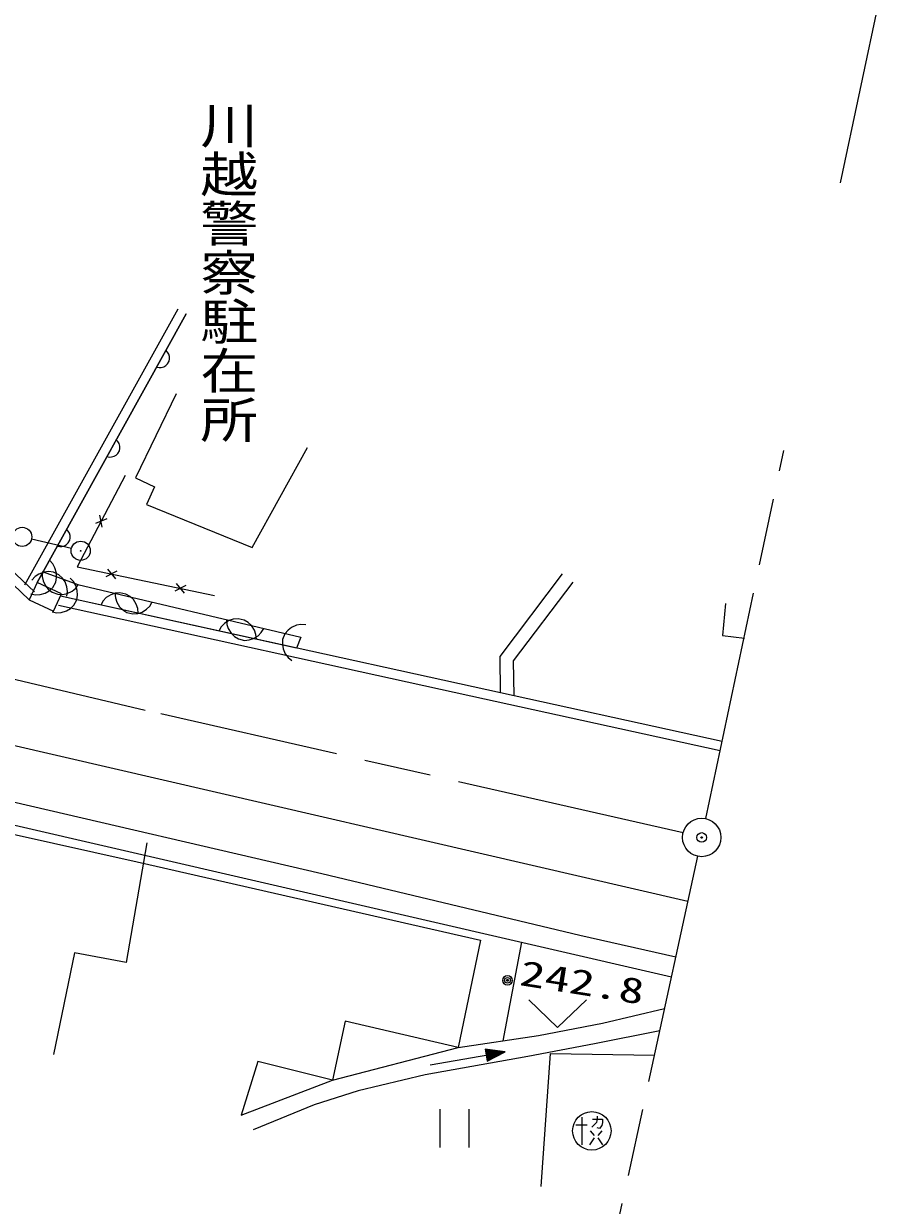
# Model space of a CAD drawing. Units: millimetres, scale not verified. Extents: x 40000 to 680000, y 20000 to 380000.
# Drawn here: x 240926 to 285538, y 240948 to 302458 of the extents above; entities that cross this region are included whole.
import ezdxf
from ezdxf.enums import TextEntityAlignment as Align

# ---------------------------------------------------------------- set-up
doc = ezdxf.new("R2010")
doc.units = ezdxf.units.MM
doc.header["$LTSCALE"] = 1000
doc.header["$PDMODE"] = 32
doc.header["$PDSIZE"] = 500
doc.linetypes.add('CHAIN', pattern=[18.5, 12, -1.5, 3.5, -1.5])
for name, color, linetype, lineweight in [('M-BGD', 7, 'Continuous', 13), ('M-BMK', 2, 'CHAIN', 13), ('M-BMK-ROW', 30, 'Continuous', 13), ('M-BMK-SRVR', 3, 'Continuous', 13), ('M-STR-HTXT', 7, 'Continuous', 13), ('M-STR-STRC', 7, 'Continuous', 13)]:
    doc.layers.add(name, color=color, linetype=linetype, lineweight=lineweight)
doc.layers.add('M-OTRS', color=6, linetype='Continuous')
doc.styles.add('@ＭＳ ゴシック', font='')
doc.styles.add('ＭＳ ゴシック', font='')
doc.styles.get('@ＭＳ ゴシック').set_extended_font_data('@MS Gothic')
doc.styles.get('ＭＳ ゴシック').set_extended_font_data('MS Gothic')

msp = doc.modelspace()

# ---------------------------------------------------------------- linework, layer by layer
at = {"layer": 'M-BGD'}
for p, q in [((248950, 287592), (240977, 273229)), ((241628, 273371), (249387, 287349)), ((249387, 287349), (241628, 273371)), ((248422, 285363), (248337, 285456)), ((248480, 285262), (248422, 285363)), ((248422, 284745), (248500, 284885)), ((248519, 285126), (248480, 285262)), ((248500, 284885), (248523, 285010)), ((248523, 285010), (248519, 285126)), ((247851, 284582), (247976, 284559)), ((247976, 284559), (248092, 284563)), ((248092, 284563), (248228, 284602)), ((248228, 284602), (248329, 284660)), ((248329, 284660), (248422, 284745)), ((248871, 283183), (246747, 278811)), ((245836, 280704), (245750, 280797)), ((245894, 280603), (245836, 280704)), ((245933, 280467), (245894, 280603)), ((245265, 279923), (245389, 279900)), ((245389, 279900), (245506, 279903)), ((245506, 279903), (245642, 279942)), ((245642, 279942), (245743, 280001)), ((245743, 280001), (245836, 280086)), ((245836, 280086), (245914, 280226)), ((245914, 280226), (245937, 280350)), ((245937, 280350), (245933, 280467)), ((252827, 275188), (255700, 280393)), ((246206, 278936), (243708, 274189)), ((246747, 278811), (247747, 278353)), ((247747, 278353), (247330, 277437)), ((247330, 277437), (252827, 275188)), ((241492, 272875), (237110, 277009)), ((245017, 276248), (244896, 276877)), ((241209, 272463), (236939, 276539)), ((245250, 276690), (244663, 276434)), ((243249, 276045), (243164, 276138)), ((243308, 275944), (243249, 276045)), ((243249, 275427), (243327, 275567)), ((243346, 275808), (243308, 275944)), ((243327, 275567), (243350, 275691)), ((243350, 275691), (243346, 275808)), ((242678, 275264), (242803, 275240)), ((242803, 275240), (242919, 275244)), ((242919, 275244), (243055, 275283)), ((243055, 275283), (243156, 275341)), ((243156, 275341), (243249, 275427)), ((242439, 274337), (242268, 274524)), ((242555, 274135), (242439, 274337)), ((241725, 273811), (241532, 273680)), ((241628, 273371), (241937, 273928)), ((241990, 273909), (241725, 273811)), ((241903, 273940), (241896, 273687)), ((241937, 273928), (243749, 273273)), ((242222, 273934), (241990, 273909)), ((242474, 273906), (242222, 273934)), ((242764, 273772), (242474, 273906)), ((242633, 273863), (242555, 274135)), ((242641, 273630), (242633, 273863)), ((242949, 273598), (242764, 273772)), ((243708, 274189), (250869, 272690)), ((245784, 273959), (245212, 273670)), ((245294, 274061), (245702, 273567)), ((265735, 269525), (268982, 273814)), ((241628, 273371), (241209, 272463)), ((241532, 273680), (241359, 273495)), ((242906, 272781), (241628, 273371)), ((242906, 272781), (241628, 273371)), ((241896, 273687), (241941, 273459)), ((241941, 273459), (242061, 273203)), ((242061, 273203), (242209, 273022)), ((242439, 273102), (242594, 273382)), ((242594, 273382), (242641, 273630)), ((243080, 273406), (242949, 273598)), ((243178, 273140), (243080, 273406)), ((243203, 272908), (243178, 273140)), ((243516, 273420), (243341, 273603)), ((243636, 273220), (243516, 273420)), ((243627, 273062), (243784, 273260)), ((243720, 272950), (243636, 273220)), ((243749, 273273), (255367, 270525)), ((249365, 273209), (248793, 272920)), ((248875, 273312), (249283, 272818)), ((266438, 269294), (269540, 273391)), ((241297, 272775), (241546, 272729)), ((241546, 272729), (241779, 272737)), ((241779, 272737), (242051, 272814)), ((242051, 272814), (242253, 272931)), ((242209, 273022), (242407, 272865)), ((242253, 272931), (242439, 273102)), ((242407, 272865), (242708, 272756)), ((242487, 271873), (242906, 272781)), ((242708, 272756), (242961, 272750)), ((242840, 272656), (242906, 272781)), ((255143, 269954), (242840, 272656)), ((264327, 267936), (242840, 272656)), ((242961, 272750), (243190, 272795)), ((243175, 272657), (243203, 272908)), ((243190, 272795), (243446, 272915)), ((243446, 272915), (243627, 273062)), ((243691, 272467), (243732, 272717)), ((243732, 272717), (243720, 272950)), ((245229, 272582), (245069, 272413)), ((245467, 272735), (245229, 272582)), ((245688, 272809), (245467, 272735)), ((245680, 272816), (245703, 272564)), ((245940, 272836), (245688, 272809)), ((245703, 272564), (245774, 272342)), ((246252, 272767), (245940, 272836)), ((246470, 272637), (246252, 272767)), ((246639, 272477), (246470, 272637)), ((241209, 272463), (242487, 271873)), ((264220, 267448), (242733, 272168)), ((242888, 271806), (243158, 271889)), ((243158, 271889), (243358, 272010)), ((243358, 272010), (243541, 272184)), ((243541, 272184), (243691, 272467)), ((245069, 272413), (244939, 272195)), ((245774, 272342), (245922, 272101)), ((245922, 272101), (246089, 271938)), ((246089, 271938), (246304, 271805)), ((246792, 272239), (246639, 272477)), ((246866, 272018), (246792, 272239)), ((246893, 271766), (246866, 272018)), ((247090, 271825), (247331, 271973)), ((247331, 271973), (247494, 272140)), ((247494, 272140), (247627, 272356)), ((277478, 272273), (277311, 270608)), ((242405, 271835), (242655, 271793)), ((242655, 271793), (242888, 271806)), ((246304, 271805), (246616, 271731)), ((246616, 271731), (246868, 271754)), ((246868, 271754), (247090, 271825)), ((251618, 271383), (251380, 271231)), ((251489, 271442), (251512, 271190)), ((251839, 271458), (251618, 271383)), ((252091, 271484), (251839, 271458)), ((252404, 271416), (252091, 271484)), ((252621, 271286), (252404, 271416)), ((252790, 271126), (252621, 271286)), ((251220, 271061), (251090, 270844)), ((251380, 271231), (251220, 271061)), ((251512, 271190), (251582, 270968)), ((251582, 270968), (251731, 270727)), ((251731, 270727), (251898, 270564)), ((252943, 270888), (252790, 271126)), ((253017, 270667), (252943, 270888)), ((253044, 270415), (253017, 270667)), ((253139, 270599), (253302, 270766)), ((253302, 270766), (253435, 270981)), ((254531, 270695), (254414, 270397)), ((254693, 270889), (254531, 270695)), ((254878, 271031), (254693, 270889)), ((255137, 271145), (254878, 271031)), ((255367, 271183), (255137, 271145)), ((255620, 271170), (255367, 271183)), ((251898, 270564), (252113, 270431)), ((252113, 270431), (252425, 270357)), ((252425, 270357), (252676, 270380)), ((252676, 270380), (252899, 270451)), ((252899, 270451), (253139, 270599)), ((254414, 270397), (254401, 270144)), ((254401, 270144), (254440, 269914)), ((255367, 270525), (255143, 269954)), ((277311, 270608), (278461, 270478)), ((254440, 269914), (254553, 269655)), ((254553, 269655), (254695, 269470)), ((254695, 269470), (254890, 269308)), ((265761, 267622), (265735, 269525)), ((266463, 267468), (266438, 269294)), ((277308, 265091), (264327, 267936)), ((277201, 264603), (264220, 267448)), ((237317, 262662), (256446, 258224)), ((236360, 261681), (274661, 252843)), ((240219, 260306), (246838, 258828)), ((247335, 259827), (246263, 253594)), ((246838, 258828), (264721, 254759)), ((256446, 258224), (269896, 255015)), ((264721, 254759), (263547, 249172)), ((269896, 255015), (274888, 253887)), ((243578, 254091), (242482, 248799)), ((246263, 253594), (243578, 254091)), ((266844, 254647), (265886, 249515)), ((267233, 251640), (268733, 250200)), ((268733, 250200), (270233, 251640)), ((271061, 250434), (274305, 251198)), ((257676, 250528), (257008, 247459)), ((263547, 249172), (257676, 250528)), ((267741, 249787), (271061, 250434)), ((263547, 249172), (267741, 249787)), ((274051, 250027), (270656, 249362)), ((257008, 247459), (263547, 249172)), ((270656, 249362), (267174, 248694)), ((267174, 248694), (261830, 247742)), ((262093, 248269), (266000, 248937)), ((266000, 248937), (264960, 249083)), ((264960, 249083), (265068, 248453)), ((265882, 248916), (265010, 249031)), ((265010, 249031), (265098, 248518)), ((265763, 248896), (265059, 248979)), ((265059, 248979), (265127, 248584)), ((265068, 248453), (266000, 248937)), ((265098, 248518), (265882, 248916)), ((265645, 248876), (265109, 248926)), ((265109, 248926), (265156, 248650)), ((265127, 248584), (265763, 248896)), ((265156, 248650), (265645, 248876)), ((265527, 248856), (265159, 248874)), ((265159, 248874), (265186, 248716)), ((265186, 248716), (265527, 248856)), ((265369, 248829), (265208, 248821)), ((265208, 248821), (265215, 248782)), ((265215, 248782), (265369, 248829)), ((267883, 241933), (268368, 248856)), ((268368, 248856), (273778, 248769)), ((253122, 248430), (252251, 245637)), ((257008, 247459), (253122, 248430)), ((252251, 245637), (257008, 247459)), ((261830, 247742), (258348, 246912)), ((258348, 246912), (256061, 246184)), ((256061, 246184), (252883, 244888)), ((262603, 245963), (262603, 243963)), ((264123, 243963), (264123, 245963)), ((269994, 245547), (269994, 244107)), ((270554, 245427), (271074, 245427)), ((270794, 245467), (270754, 245267)), ((270794, 245587), (270794, 245467)), ((271074, 245427), (271074, 245267)), ((269674, 245147), (270274, 245147)), ((270434, 244827), (270634, 244587)), ((270754, 245267), (270514, 245027)), ((270914, 244947), (270794, 244987)), ((271034, 244827), (270834, 244587)), ((271034, 245107), (270914, 244947)), ((271074, 245267), (271034, 245107)), ((270634, 244467), (270394, 244107)), ((270834, 244467), (271074, 244107))]:
    msp.add_line(p, q, dxfattribs=at)
for centre, radius in [((266121, 252661), 250), ((266121, 252661), 150), ((266121, 252661), 50), ((270514, 244827), 1000)]:
    msp.add_circle(centre, radius, dxfattribs=at)
at = {"layer": 'M-BMK'}
for p, q in [((276442, 261077), (280510, 280238)), ((235572, 269493), (248076, 266533)), ((275262, 260332), (248076, 266533)), ((276021, 259121), (270665, 234553))]:
    msp.add_line(p, q, dxfattribs=at)
at = {"layer": 'M-BMK-ROW'}
msp.add_line((243411, 275138), (241340, 275628), dxfattribs=at)
for centre, radius in [((240854, 275744), 500), ((243898, 275022), 500), ((243898, 275022), 20)]:
    msp.add_circle(centre, radius, dxfattribs=at)
at = {"layer": 'M-BMK-SRVR'}
for radius in [1000, 40]:
    msp.add_circle((276234, 260098), radius, dxfattribs=at)
at = {"layer": 'M-OTRS'}
msp.add_point((276234, 260098), dxfattribs=at)
at = {"layer": 'M-STR-HTXT'}
msp.add_line((283467, 294171), (285538, 303926), dxfattribs=at)
at = {"layer": 'M-STR-STRC'}
msp.add_line((240090, 264963), (275515, 256780), dxfattribs=at)

# ---------------------------------------------------------------- texts
at = {"layer": 'M-BGD', "style": '@ＭＳ ゴシック', "width": 0.85}
msp.add_text('川越警察駐在所', height=2204, rotation=270, dxfattribs=at).set_placement((251592, 298470), align=Align.MIDDLE_LEFT)
at = {"layer": 'M-BGD', "style": 'ＭＳ ゴシック', "width": 1.45}
msp.add_text('242.8', height=1320, rotation=351, dxfattribs=at).set_placement((266635, 252028), align=Align.BOTTOM_LEFT)

doc.saveas('drawing.dxf')
